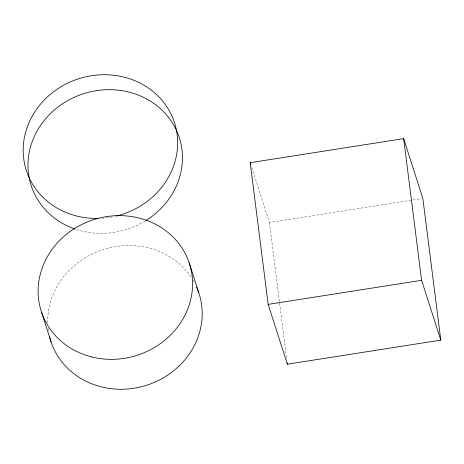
<?xml version="1.0" encoding="UTF-8"?>
<svg xmlns="http://www.w3.org/2000/svg" width="464" height="464" viewBox="0 0 464 464"><rect width="100%" height="100%" fill="white"/><g stroke="black" fill="none" stroke-linecap="round" stroke-linejoin="round"><path stroke-width="0.35" stroke-dasharray="2.32 1.74" d="M251.761 167.492L269.416 222.494L421.428 198.662M269.416 222.494L286.822 359.896M48.43 330.844A77.836 71.218 -17.8 0 1 48.07 328.013M47.74 323.014A77.836 71.218 -17.8 0 1 103.611 249.458A77.836 71.218 -17.8 0 1 191.464 277.704M192.983 280.14A77.836 71.218 -17.8 0 1 195.019 283.823M145.249 220.986A77.836 71.218 -17.8 0 1 76.322 229.483M112.12 216.955A77.836 71.218 -17.8 0 1 105.27 217.976M103.89 218.109A77.836 71.218 -17.8 0 1 101.825 218.271"/><path stroke-width="0.7" d="M250.212 162.684L403.651 138.626L422.855 198.435L440.8 340.129L287.361 364.188L268.157 304.378L250.212 162.684L250.879 164.743M268.157 304.378L421.596 280.32L440.8 340.129M189.155 262.775L198.76 292.68M41.545 312.214L51.15 342.119M403.651 138.626L421.596 280.32M287.181 362.761L287.361 364.188M196.521 286.961A77.836 71.218 -17.8 0 1 147.83 384.847A77.836 71.218 -17.8 0 1 49.503 336.394M75.052 229.054A77.836 71.218 -17.8 0 1 41.748 123.685A77.836 71.218 -17.8 0 1 161.252 109.452A77.836 71.218 -17.8 0 1 145.835 220.62M98.38 218.422A77.836 71.218 -17.8 0 1 31.639 117.224A77.836 71.218 -17.8 0 1 161.814 100.091A77.836 71.218 -17.8 0 1 116.191 216.079M91.263 356.839A77.836 71.218 -17.8 0 0 190.953 269.149A77.836 71.218 -17.8 0 0 63.841 236.495A77.836 71.218 -17.8 0 0 91.263 356.839"/></g></svg>
